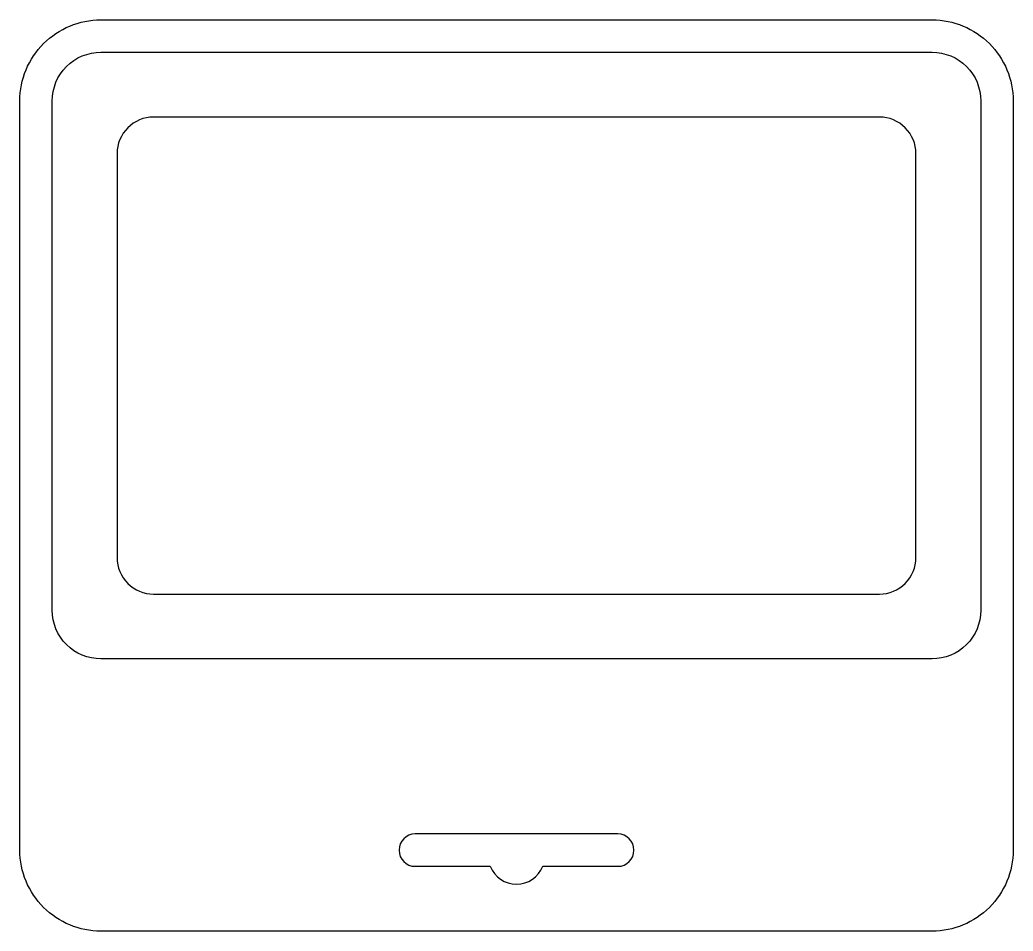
# Model space of a CAD drawing. Header units: inches. Extents: x -3.06 to 3.06, y -3.43 to 2.19.
import ezdxf

# ---------------------------------------------------------------- set-up
doc = ezdxf.new("R2010")
doc.units = ezdxf.units.IN
doc.layers.get('0').update_dxf_attribs({"linetype": 'CONTINUOUS'})

msp = doc.modelspace()

# ---------------------------------------------------------------- linework, layer by layer
for points in [[(2.565, 2.19, -0.414214), (3.065, 1.69), (3.065, -2.9341, -0.414214), (2.565, -3.4341), (-2.565, -3.4341, -0.414214), (-3.065, -2.9341), (-3.065, 1.69, -0.414214), (-2.565, 2.19)], [(-2.565, -1.7537, -0.414214), (-2.865, -1.4537), (-2.865, 1.69, -0.414214), (-2.565, 1.99), (2.565, 1.99, -0.414214), (2.865, 1.69), (2.865, -1.4537, -0.414214), (2.565, -1.7537)], [(-2.465, 1.365), (-2.465, -1.1287, 0.414214), (-2.24, -1.3537), (2.24, -1.3537, 0.414214), (2.465, -1.1287), (2.465, 1.365, 0.414214), (2.24, 1.59), (-2.24, 1.59, 0.414214)], [(0.625, -2.8341), (-0.625, -2.8341, 1), (-0.625, -3.0341), (-0.1625, -3.0341, 0.677003), (0.1625, -3.0341), (0.625, -3.0341, 1)]]:
    msp.add_lwpolyline(points, format="xyb", close=True)

doc.saveas('drawing.dxf')
